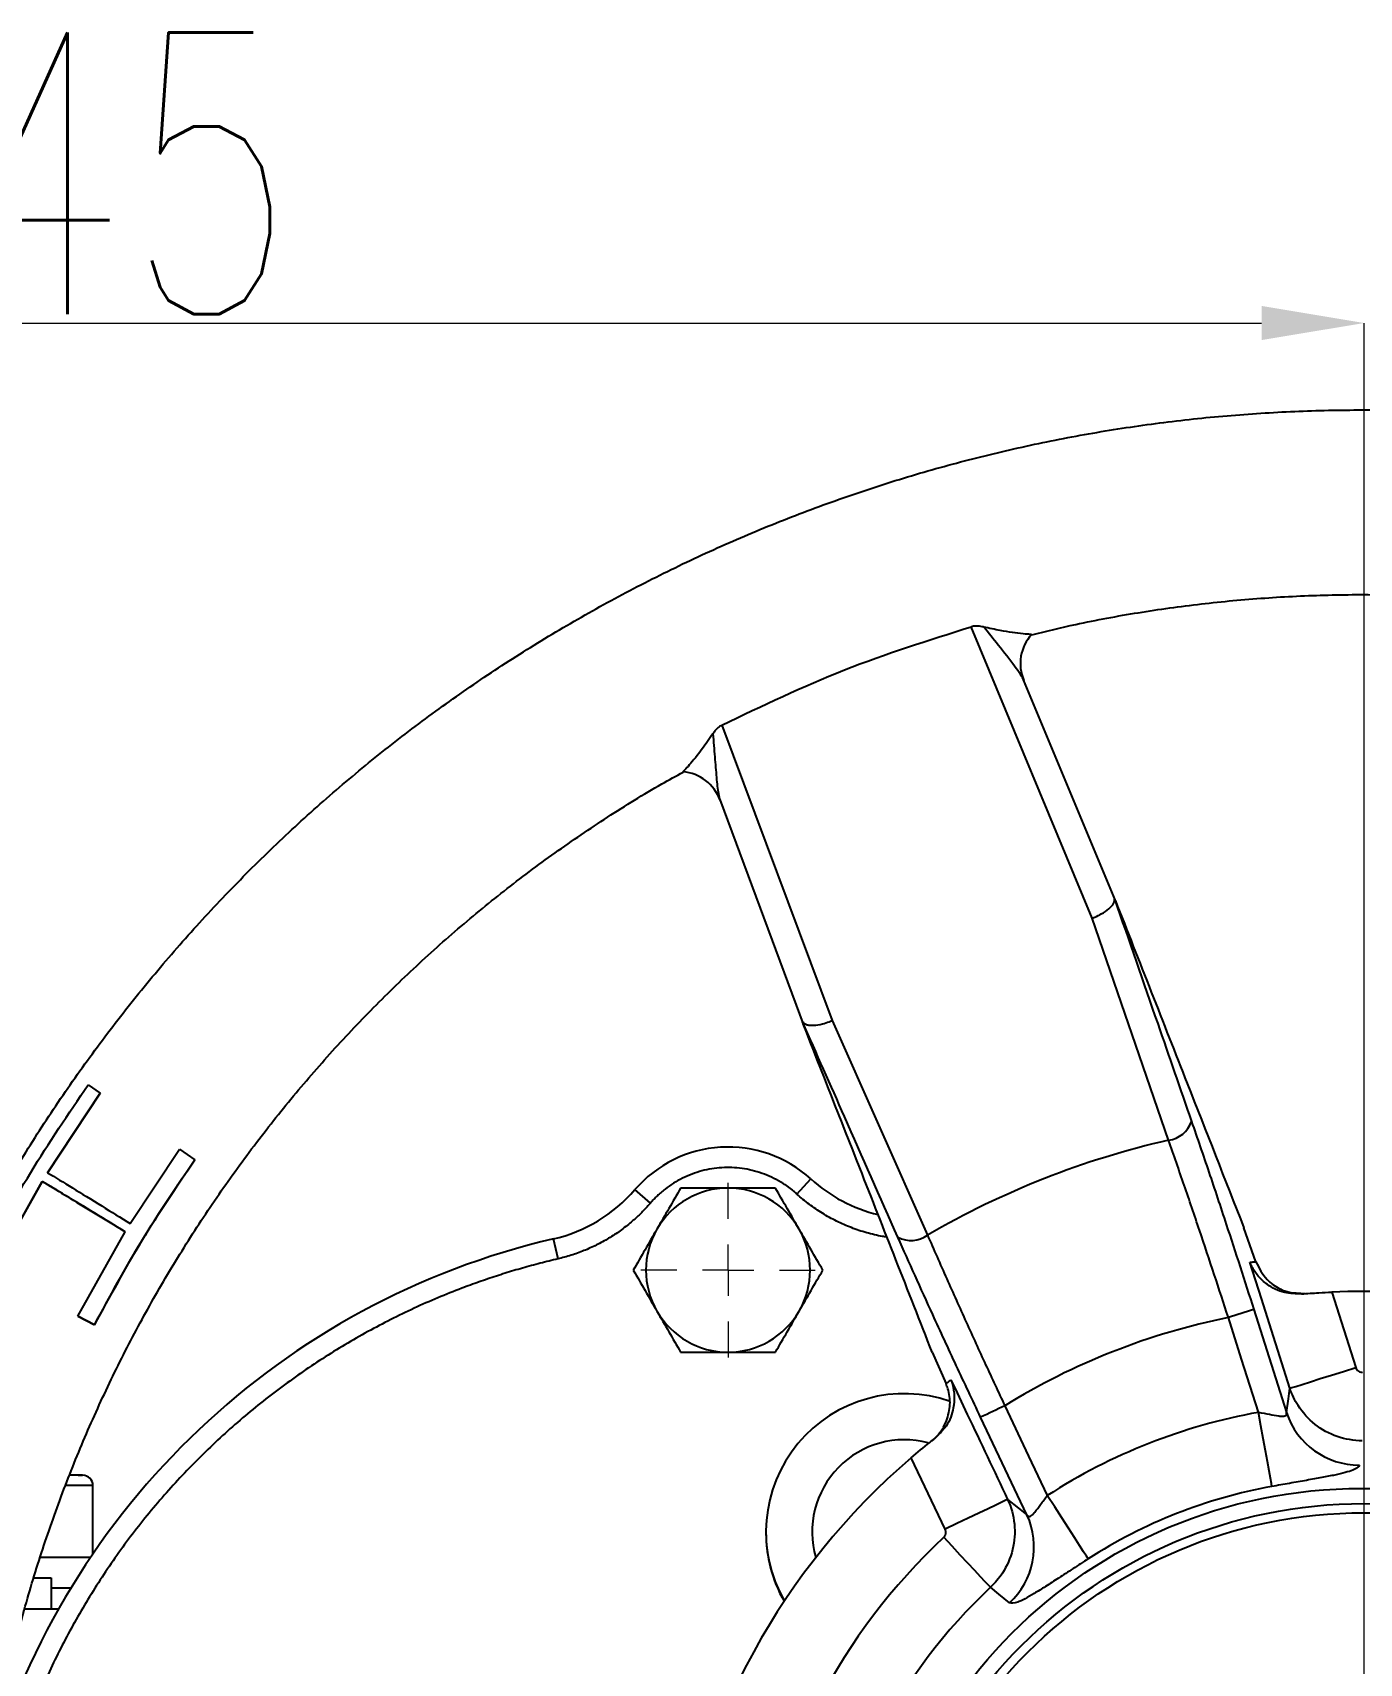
# Model space of a CAD drawing. Header units: millimetres. Extents: x 2448 to 4397, y 790 to 2168.
# Drawn here: x 3026.9 to 3156.2, y 1201.8 to 1360.7 of the extents above; entities that cross this region are included whole.
import ezdxf

# ---------------------------------------------------------------- set-up
doc = ezdxf.new("R2010")
doc.units = ezdxf.units.MM
for name, color, linetype, lineweight in [('10', 7, 'Continuous', 0), ('AM_5', 3, 'Continuous', 25), ('标注', 3, 'Continuous', 13)]:
    doc.layers.add(name, color=color, linetype=linetype, lineweight=lineweight)
doc.styles.add('SLDTEXTSTYLE1', font='txt.shx', dxfattribs={"width": 0.7, "bigfont": 'gbcbig.shx'})
doc.dimstyles.new('SLDDIMSTYLE12$0', dxfattribs={"dimtxt": 12, "dimasz": 10, "dimexe": 0, "dimexo": 0.0625, "dimgap": 0.875, "dimtad": 1, "dimdec": 1, "dimlfac": 1.8, "dimrnd": 1e-09, "dimzin": 12, "dimdsep": 46, "dimtxsty": 'SLDTEXTSTYLE1', "dimcen": 0.09, "dimdle": 8.16, "dimclrd": 3, "dimclre": 3, "dimadec": 0, "dimazin": 3, "dimtfac": 1, "dimtdec": 1, "dimtofl": 0, "dimtmove": 0, "dimatfit": 3, "dimfxl": 0, "dimfrac": 2, "dimtolj": 1, "dimlwd": 5, "dimlwe": 5, "dimarcsym": 0})
doc.dimstyles.new('SLDDIMSTYLE12$3', dxfattribs={"dimtxt": 12, "dimasz": 10, "dimexe": 0, "dimexo": 0.0625, "dimgap": 0.875, "dimtad": 1, "dimdec": 1, "dimlfac": 1.8, "dimrnd": 1e-09, "dimzin": 12, "dimdsep": 46, "dimtxsty": 'SLDTEXTSTYLE1', "dimcen": 0.09, "dimdle": 8.16, "dimclrd": 3, "dimclre": 3, "dimadec": 0, "dimazin": 3, "dimtfac": 1, "dimtdec": 1, "dimtofl": 0, "dimtmove": 0, "dimatfit": 3, "dimfxl": 0, "dimfrac": 2, "dimtolj": 1, "dimlwd": 5, "dimlwe": 5, "dimarcsym": 0})

# ---------------------------------------------------------------- blocks, each defined once
blk = doc.blocks.new('SW_CENTERMARKSYMBOL_20')
at = {"layer": '10', "color": 0}
for p, q in [((0, 1), (0, 1.7)), ((0, 0), (0, 0.5)), ((-1, 0), (-1.7, 0)), ((0, 0), (-0.5, 0)), ((0, 0), (0, -0.5)), ((0, 0), (0.5, 0)), ((1, 0), (1.7, 0)), ((0, -1), (0, -1.7))]:
    blk.add_line(p, q, dxfattribs=at)
blk = doc.blocks.new('*D57')
at = {"layer": 'Defpoints', "color": 0, "transparency": 16777216}
for p in [(3156.63, 1332.44), (3156.63, 1170.12), (2898.9, 1118.46)]:
    blk.add_point(p, dxfattribs=at)
at = {"layer": '标注', "color": 3, "lineweight": 5, "transparency": 16777216}
blk.add_line((2898.9, 1118.53), (2898.9, 1332.44), dxfattribs=at)
at = {"layer": '标注', "color": 3, "linetype": 'Continuous', "lineweight": 5, "transparency": 16777216}
for p, q in [((2908.9, 1332.44), (3146.63, 1332.44)), ((3156.63, 1170.18), (3156.63, 1332.44))]:
    blk.add_line(p, q, dxfattribs=at)
at = {"layer": '标注', "color": 3, "transparency": 16777216}
for points in [[(2908.9, 1334.11), (2908.9, 1330.78), (2898.9, 1332.44)], [(3146.63, 1334.11), (3146.63, 1330.78), (3156.63, 1332.44)]]:
    blk.add_solid(points, dxfattribs=at)
at = {"layer": '标注', "color": 0, "transparency": 16777216, "insert": (3027.77, 1347.03), "char_height": 12, "attachment_point": 5, "style": 'SLDTEXTSTYLE1'}
blk.add_mtext('\\A1;{\\H2.28571x;245}', dxfattribs=at)
blk = doc.blocks.new('*D52')
at = {"layer": 'AM_5', "color": 3, "linetype": 'Continuous', "lineweight": 5, "transparency": 16777216}
blk.add_line((3306.54, 1312.84), (3272.85, 1286.84), dxfattribs=at)
at = {"layer": 'AM_5', "color": 3, "lineweight": 5, "transparency": 16777216}
for p, q in [((3205.48, 1234.9), (3205.66, 1234.9)), ((3205.57, 1234.81), (3205.57, 1234.99))]:
    blk.add_line(p, q, dxfattribs=at)
at = {"layer": 'AM_5', "color": 3, "transparency": 16777216}
blk.add_solid([(3271.83, 1288.16), (3273.87, 1285.52), (3264.94, 1280.73)], dxfattribs=at)
at = {"layer": 'Defpoints', "color": 0, "transparency": 16777216}
for p in [(3264.94, 1280.73), (3146.2, 1189.07)]:
    blk.add_point(p, dxfattribs=at)
at = {"layer": 'AM_5', "color": 0, "transparency": 16777216, "insert": (3289.45, 1308.33), "char_height": 12, "attachment_point": 5, "rotation": 37.6642, "style": 'SLDTEXTSTYLE1'}
blk.add_mtext('\\A1;%%C345', dxfattribs=at)

msp = doc.modelspace()

# ---------------------------------------------------------------- linework, layer by layer
at = {"color": 7, "linetype": 'Continuous', "lineweight": 25}
for p, q in [((3130.112, 1274.435), (3118.342, 1302.832)), ((3132.354, 1276.217), (3123.435, 1297.668)), ((3094.036, 1293.255), (3104.78, 1264.454)), ((3093.827, 1285.998), (3102.028, 1263.942)), ((3137.571, 1252.797), (3130.112, 1274.435)), ((3104.78, 1264.454), (3114.071, 1243.538)), ((3033.433, 1257.382), (3028.315, 1249.628)), ((3028.315, 1249.626), (3033.433, 1257.38)), ((3032.273, 1258.197), (3033.433, 1257.382)), ((3033.433, 1257.382), (3033.433, 1257.38)), ((3036.373, 1244.666), (3041.169, 1251.932)), ((3041.169, 1251.932), (3042.665, 1250.876)), ((3042.665, 1250.876), (3042.665, 1250.871)), ((3027.797, 1248.781), (3022.921, 1240.122)), ((3022.921, 1240.12), (3027.797, 1248.779)), ((3027.797, 1248.781), (3027.797, 1248.779)), ((3087.066, 1246.666), (3085.553, 1247.973)), ((3101.352, 1247.536), (3102.695, 1249.018)), ((3031.265, 1235.656), (3035.887, 1243.872)), ((3078.061, 1241.223), (3077.607, 1243.17)), ((3146.09, 1240.938), (3144.916, 1244.252)), ((3148.771, 1238.147), (3149.572, 1237.902)), ((3149.572, 1237.902), (3149.577, 1237.902)), ((3150.881, 1237.82), (3149.577, 1237.902)), ((3153.479, 1237.993), (3155.813, 1230.644)), ((3032.879, 1234.79), (3031.265, 1235.656)), ((3031.265, 1235.656), (3031.265, 1235.652)), ((3031.265, 1235.652), (3032.879, 1234.785)), ((3145.878, 1236.278), (3149.066, 1226.241)), ((3032.879, 1234.79), (3032.879, 1234.785)), ((3114.531, 1232.139), (3115.878, 1229.032)), ((3123.771, 1216.274), (3119.255, 1225.788)), ((3115.643, 1224.821), (3115.646, 1224.823)), ((3115.646, 1224.823), (3115.94, 1225.443)), ((3115.799, 1214.878), (3112.493, 1221.843)), ((3032.728, 1219.129), (3030.046, 1219.129)), ((3032.728, 1212.469), (3032.728, 1219.129)), ((3098.328, 1214.625), (3098.328, 1214.58)), ((3032.497, 1212.129), (3027.579, 1212.129)), ((3026.952, 1210.129), (3028.663, 1210.129)), ((3028.663, 1210.129), (3028.663, 1207.129)), ((3030.571, 1209.129), (3028.663, 1209.129))]:
    msp.add_line(p, q, dxfattribs=at)
at = {"color": 7, "linetype": 'Continuous', "lineweight": 25, "flags": 128}
for points in [[(3149.392, 1228.618), (3146.616, 1237.359), (3145.49, 1240.907)], [(3146.333, 1226.269), (3144.692, 1231.437), (3143.403, 1235.497)], [(3149.392, 1228.618), (3149.579, 1228.675), (3149.988, 1228.802), (3150.603, 1228.995), (3151.404, 1229.247), (3152.361, 1229.55), (3153.442, 1229.892), (3154.606, 1230.261), (3155.813, 1230.644)], [(3149.066, 1226.241), (3149.248, 1227.572), (3149.392, 1228.618)], [(3121.601, 1226.907), (3123.927, 1222.009), (3125.753, 1218.16)], [(3147.641, 1219.038), (3147.587, 1219.332), (3147.494, 1219.848), (3147.363, 1220.57), (3147.199, 1221.473), (3147.008, 1222.531), (3146.796, 1223.708), (3146.568, 1224.968), (3146.333, 1226.269)], [(3121.886, 1217.78), (3121.709, 1217.693), (3121.321, 1217.507), (3120.738, 1217.228), (3119.978, 1216.865), (3119.071, 1216.433), (3118.047, 1215.946), (3116.943, 1215.421), (3115.799, 1214.878)], [(3121.886, 1217.78), (3122.941, 1216.937), (3123.771, 1216.274)], [(3129.739, 1211.985), (3129.576, 1212.235), (3129.291, 1212.676), (3128.892, 1213.292), (3128.394, 1214.064), (3127.811, 1214.967), (3127.163, 1215.972), (3126.469, 1217.048), (3125.753, 1218.16)], [(3120.217, 1209.217), (3120.03, 1209.414), (3119.703, 1209.761), (3119.247, 1210.247), (3118.676, 1210.855), (3118.009, 1211.567), (3117.266, 1212.36), (3116.471, 1213.209), (3115.651, 1214.086)], [(3122.067, 1207.688), (3121.031, 1208.545), (3120.217, 1209.217)]]:
    msp.add_lwpolyline(points, dxfattribs=at)
at = {"color": 7, "linetype": 'Continuous', "lineweight": 25}
for centre, radius in [((3156.377, 1170.637), 48.216), ((3156.634, 1170.127), 47.25), ((3156.634, 1170.129), 46.35)]:
    msp.add_circle(centre, radius, dxfattribs=at)
for centre, radius, start, end in [((3127.323, 1299.255), 4.201, 137.52481, 203.27152), ((3089.9, 1284.51), 4.201, 19.7383, 85.47923), ((3137.216, 1255.526), 2.752, 277.39752, 340.49784), ((3156.377, 1170.617), 84.305, 102.88972, 120.12054), ((3094.634, 1240.129), 12, 47.79455, 139.17857), ((3074.202, 1257.779), 15, 283.12199, 319.17857), ((3094.634, 1240.129), 8, 90, 150), ((3094.634, 1240.129), 8, 30, 90), ((3112.772, 1260.129), 15, 227.79455, 256.4701), ((3094.634, 1170.129), 75, 103.12199, 163.78101), ((3094.634, 1240.129), 8, 150, 210), ((3094.634, 1240.129), 8, 330, 30), ((3112.465, 1245.784), 2.761, 242.60529, 305.56074), ((3156.377, 1170.555), 67.5, 10.54851, 92.46086), ((3094.634, 1240.129), 8, 210, 270), ((3094.634, 1240.129), 8, 270, 330), ((3156.377, 1170.608), 66.173, 101.30684, 121.70354), ((3254.349, 887.92), 364.855, 107.29542, 107.70302), ((3111.828, 1214.59), 13.5, 70.68708, 209.89046), ((3287.134, 876.914), 387.165, 115.31225, 115.69693), ((3156.377, 1170.608), 56.559, 100.22856, 122.78193), ((3156.14, 1228.574), 7.449, 198.25, 270.21482), ((3111.828, 1214.6), 9, 75.14208, 196.09116), ((3156.377, 1170.555), 67.5, 130.5515, 212.46111), ((3031.728, 1219.129), 1, 0, 90), ((3156.377, 1170.622), 49.198, 100.22856, 122.78193), ((3117.004, 1213.155), 7.451, 312.79782, 24.74766), ((3111.828, 1214.546), 13.5, 179.85416, 209.77493), ((3156.377, 1170.553), 59.613, 133.09211, 209.9183), ((3156.377, 1170.566), 52.928, 133.09211, 209.9183)]:
    msp.add_arc(centre, radius, start, end, dxfattribs=at)
for points, knots in [([(3004.749, 1193.304), (3004.581, 1192.123), (3004.103, 1188.762), (3003.535, 1183.195), (3003.134, 1176.603), (3003.021, 1170), (3003.191, 1163.399), (3003.646, 1156.81), (3004.383, 1150.248), (3005.403, 1143.723), (3006.702, 1137.248), (3008.28, 1130.836), (3010.131, 1124.497), (3012.254, 1118.243), (3014.644, 1112.087), (3017.297, 1106.04), (3020.208, 1100.112), (3023.371, 1094.315), (3026.781, 1088.66), (3030.432, 1083.156), (3034.316, 1077.815), (3038.426, 1072.646), (3042.755, 1067.659), (3047.294, 1062.863), (3052.036, 1058.267), (3056.972, 1053.879), (3062.091, 1049.708), (3067.386, 1045.761), (3072.845, 1042.045), (3078.46, 1038.568), (3084.219, 1035.336), (3090.112, 1032.355), (3096.127, 1029.63), (3102.254, 1027.167), (3108.482, 1024.97), (3114.799, 1023.043), (3121.192, 1021.39), (3127.651, 1020.014), (3134.163, 1018.917), (3140.717, 1018.101), (3147.299, 1017.568), (3153.898, 1017.319), (3160.502, 1017.355), (3167.098, 1017.674), (3173.674, 1018.278), (3180.219, 1019.164), (3186.719, 1020.331), (3193.162, 1021.776), (3199.538, 1023.498), (3205.833, 1025.492), (3212.037, 1027.756), (3218.138, 1030.285), (3224.124, 1033.074), (3229.984, 1036.118), (3235.708, 1039.412), (3241.285, 1042.949), (3246.704, 1046.723), (3251.956, 1050.726), (3257.031, 1054.952), (3261.919, 1059.393), (3266.611, 1064.04), (3271.099, 1068.884), (3275.374, 1073.918), (3279.428, 1079.13), (3283.255, 1084.513), (3286.846, 1090.055), (3290.195, 1095.747), (3293.296, 1101.577), (3296.143, 1107.536), (3298.731, 1113.611), (3301.055, 1119.793), (3303.111, 1126.069), (3304.894, 1132.427), (3306.402, 1138.856), (3307.632, 1145.345), (3308.582, 1151.88), (3309.249, 1158.45), (3309.633, 1165.043), (3309.733, 1171.646), (3309.548, 1178.247), (3309.079, 1184.834), (3308.327, 1191.395), (3307.293, 1197.918), (3305.98, 1204.39), (3304.389, 1210.799), (3302.523, 1217.134), (3300.387, 1223.383), (3297.984, 1229.534), (3295.318, 1235.576), (3292.394, 1241.497), (3289.218, 1247.287), (3285.796, 1252.935), (3282.133, 1258.43), (3278.238, 1263.763), (3274.117, 1268.923), (3269.777, 1273.901), (3265.227, 1278.687), (3260.475, 1283.273), (3255.53, 1287.65), (3250.402, 1291.811), (3245.099, 1295.746), (3239.631, 1299.45), (3234.009, 1302.915), (3228.243, 1306.134), (3222.344, 1309.102), (3216.322, 1311.814), (3210.19, 1314.264), (3203.957, 1316.447), (3197.637, 1318.361), (3191.24, 1320), (3184.778, 1321.362), (3178.263, 1322.445), (3171.708, 1323.247), (3165.125, 1323.765), (3158.525, 1324), (3151.921, 1323.95), (3145.326, 1323.616), (3138.751, 1322.999), (3132.209, 1322.099), (3125.711, 1320.918), (3119.271, 1319.458), (3112.899, 1317.723), (3106.608, 1315.715), (3100.409, 1313.437), (3094.314, 1310.895), (3088.334, 1308.093), (3082.48, 1305.037), (3076.763, 1301.731), (3071.194, 1298.182), (3065.783, 1294.396), (3060.54, 1290.381), (3055.474, 1286.144), (3050.596, 1281.693), (3045.914, 1277.036), (3041.436, 1272.182), (3037.172, 1267.139), (3033.129, 1261.918), (3029.314, 1256.527), (3025.735, 1250.977), (3022.398, 1245.278), (3019.31, 1239.441), (3016.476, 1233.476), (3013.901, 1227.395), (3011.59, 1221.208), (3009.548, 1214.928), (3007.778, 1208.566), (3006.286, 1202.133), (3005.324, 1197.034), (3004.868, 1194.081), (3004.749, 1193.304)], [0, 0, 0, 0, 0.00371707, 0.01057073, 0.01742476, 0.02427878, 0.03113281, 0.03798684, 0.04484087, 0.0516949, 0.05854893, 0.06540296, 0.07225699, 0.07911102, 0.08596505, 0.09281907, 0.0996731, 0.10652713, 0.11338116, 0.12023519, 0.12708922, 0.13394325, 0.14079728, 0.14765131, 0.15450534, 0.16135937, 0.1682134, 0.17506743, 0.18192146, 0.18877549, 0.19562952, 0.20248355, 0.20933758, 0.21619161, 0.22304564, 0.22989967, 0.2367537, 0.24360773, 0.25046176, 0.25731579, 0.26416982, 0.27102385, 0.27787788, 0.28473191, 0.29158594, 0.29843997, 0.305294, 0.31214803, 0.31900206, 0.32585609, 0.33271012, 0.33956415, 0.34641818, 0.35327221, 0.36012624, 0.36698027, 0.3738343, 0.38068833, 0.38754236, 0.39439639, 0.40125042, 0.40810445, 0.41495848, 0.42181251, 0.42866653, 0.43552056, 0.44237459, 0.44922862, 0.45608265, 0.46293668, 0.46979071, 0.47664474, 0.48349877, 0.4903528, 0.49720683, 0.50406086, 0.51091488, 0.51776891, 0.52462294, 0.53147697, 0.538331, 0.54518503, 0.55203906, 0.55889309, 0.56574712, 0.57260114, 0.57945517, 0.5863092, 0.59316323, 0.60001726, 0.60687129, 0.61372532, 0.62057935, 0.62743338, 0.63428741, 0.64114144, 0.64799547, 0.6548495, 0.66170352, 0.66855755, 0.67541158, 0.68226561, 0.68911964, 0.69597367, 0.7028277, 0.70968173, 0.71653576, 0.72338979, 0.73024382, 0.73709785, 0.74395188, 0.75080591, 0.75765994, 0.76451397, 0.771368, 0.77822203, 0.78507606, 0.79193009, 0.79878412, 0.80563816, 0.81249219, 0.81934622, 0.82620025, 0.83305428, 0.83990831, 0.84676234, 0.85361637, 0.8604704, 0.86732443, 0.87417846, 0.88103249, 0.88788652, 0.89474054, 0.90159457, 0.9084486, 0.91530263, 0.92215666, 0.92901069, 0.93586472, 0.94271875, 0.94957278, 0.95642681, 0.96328084, 0.97013487, 0.9769889, 0.98384293, 0.99069696, 0.99755098, 1, 1, 1, 1]), ([(3124.233, 1302.064), (3125.661, 1302.411), (3129.098, 1303.246), (3134.615, 1304.248), (3140.758, 1305.113), (3146.937, 1305.685), (3153.134, 1305.976), (3159.338, 1305.983), (3165.537, 1305.705), (3171.716, 1305.143), (3177.862, 1304.299), (3183.964, 1303.174), (3190.007, 1301.771), (3195.98, 1300.092), (3201.87, 1298.141), (3207.664, 1295.923), (3213.35, 1293.441), (3218.917, 1290.701), (3224.352, 1287.709), (3229.645, 1284.471), (3234.783, 1280.994), (3239.757, 1277.286), (3244.556, 1273.353), (3249.169, 1269.204), (3253.588, 1264.848), (3257.802, 1260.295), (3261.803, 1255.553), (3265.582, 1250.633), (3269.133, 1245.545), (3272.446, 1240.299), (3275.515, 1234.907), (3278.334, 1229.38), (3280.897, 1223.73), (3283.198, 1217.968), (3285.233, 1212.107), (3286.997, 1206.159), (3288.487, 1200.136), (3289.699, 1194.051), (3290.629, 1187.917), (3291.286, 1181.747), (3291.628, 1175.554), (3291.748, 1171.271), (3291.673, 1169.059), (3291.668, 1168.913)], [0, 0, 0, 0, 0.0178666, 0.0430042, 0.0681417, 0.0932792, 0.1184167, 0.1435543, 0.1686918, 0.1938293, 0.2189668, 0.2441044, 0.2692419, 0.2943794, 0.319517, 0.3446545, 0.369792, 0.3949295, 0.4200671, 0.4452046, 0.4703421, 0.4954797, 0.5206172, 0.5457547, 0.5708923, 0.5960298, 0.6211673, 0.6463048, 0.6714424, 0.6965799, 0.7217174, 0.746855, 0.7719925, 0.79713, 0.8222676, 0.8474051, 0.8725426, 0.8976802, 0.9228177, 0.9479552, 0.9730928, 0.9982303, 1, 1, 1, 1]), ([(3094.036, 1293.255), (3097.976, 1295.142), (3105.85, 1298.913), (3114.18, 1301.527), (3118.342, 1302.832)], [0, 0, 0, 0, 0.500416, 1, 1, 1, 1]), ([(3119.534, 1302.817), (3119.362, 1302.851), (3119.057, 1302.91), (3118.635, 1302.904), (3118.414, 1302.85), (3118.342, 1302.832)], [0, 0, 0, 0, 0.4688335, 0.8281347, 1, 1, 1, 1]), ([(3123.464, 1297.595), (3123.369, 1297.78), (3123.164, 1298.184), (3122.317, 1299.33), (3121.102, 1300.88), (3120.028, 1302.221), (3119.549, 1302.819)], [0, 0, 0, 0, 0.1438295, 0.3132093, 0.6935976, 1, 1, 1, 1]), ([(3124.224, 1302.092), (3124.192, 1302.093), (3124.105, 1302.094), (3123.39, 1302.135), (3122.375, 1302.26), (3121.081, 1302.475), (3120.098, 1302.692), (3119.554, 1302.813)], [0, 0, 0, 0, 0.1171369, 0.309695, 0.5191834, 0.7334191, 1, 1, 1, 1]), ([(3093.163, 1292.414), (3092.811, 1291.904), (3092.012, 1290.748), (3091.038, 1289.551), (3090.435, 1288.897), (3090.238, 1288.707), (3090.233, 1288.7), (3090.231, 1288.698)], [0, 0, 0, 0, 0.2971261, 0.6737314, 0.837998, 0.9575865, 1, 1, 1, 1]), ([(3094.036, 1293.255), (3093.908, 1293.175), (3093.597, 1292.982), (3093.329, 1292.656), (3093.185, 1292.446), (3093.144, 1292.386)], [0, 0, 0, 0, 0.3344158, 0.8100308, 1, 1, 1, 1]), ([(3093.164, 1292.399), (3093.22, 1291.642), (3093.33, 1290.16), (3093.497, 1288.196), (3093.64, 1286.696), (3093.798, 1286.13), (3093.855, 1285.929)], [0, 0, 0, 0, 0.3042799, 0.5948496, 0.85573, 1, 1, 1, 1]), ([(3022.551, 1190.645), (3022.714, 1191.686), (3023.197, 1194.769), (3024.209, 1199.86), (3025.683, 1205.886), (3027.436, 1211.838), (3029.458, 1217.703), (3031.747, 1223.47), (3034.298, 1229.126), (3037.106, 1234.658), (3040.164, 1240.057), (3043.466, 1245.309), (3047.006, 1250.405), (3050.775, 1255.333), (3054.766, 1260.083), (3058.971, 1264.646), (3063.38, 1269.01), (3067.985, 1273.169), (3072.776, 1277.111), (3077.74, 1280.833), (3082.878, 1284.308), (3087.052, 1286.924), (3089.558, 1288.292), (3090.248, 1288.669)], [0, 0, 0, 0, 0.0256152, 0.0758882, 0.1261644, 0.1764406, 0.2267168, 0.2769931, 0.3272693, 0.3775455, 0.4278218, 0.478098, 0.5283742, 0.5786505, 0.6289267, 0.6792029, 0.7294791, 0.7797554, 0.8300316, 0.8803078, 0.930584, 0.9808603, 1, 1, 1, 1]), ([(3130.112, 1274.435), (3130.144, 1274.447), (3130.238, 1274.481), (3130.549, 1274.604), (3131.115, 1274.875), (3131.674, 1275.254), (3132.032, 1275.606), (3132.284, 1275.948), (3132.298, 1276.163), (3132.307, 1276.302)], [0, 0, 0, 0, 0.0260682, 0.0753318, 0.2510276, 0.500322, 0.6321635, 0.7609991, 1, 1, 1, 1]), ([(3132.386, 1276.137), (3132.362, 1276.197), (3132.33, 1276.277), (3132.308, 1276.317), (3132.305, 1276.316), (3132.306, 1276.307), (3132.307, 1276.302)], [0, 0, 0, 0, 0.6196275, 0.8294119, 0.9175065, 1, 1, 1, 1]), ([(3132.307, 1276.302), (3133.707, 1272.253), (3136.207, 1265.022), (3138.709, 1257.79), (3139.811, 1254.608)], [0, 0, 0, 0, 0.56000001, 1, 1, 1, 1]), ([(3132.386, 1276.137), (3134.718, 1270.202), (3138.882, 1259.605), (3143.072, 1248.943), (3144.916, 1244.252)], [0, 0, 0, 0, 0.5600004, 1, 1, 1, 1]), ([(3101.898, 1264.321), (3101.896, 1264.324), (3101.891, 1264.332), (3101.887, 1264.331), (3101.898, 1264.287), (3101.93, 1264.206), (3101.953, 1264.146)], [0, 0, 0, 0, 0.0824935, 0.1705882, 0.3803725, 1, 1, 1, 1]), ([(3101.898, 1264.321), (3102.001, 1264.225), (3102.158, 1264.078), (3102.576, 1264), (3103.079, 1263.987), (3103.746, 1264.091), (3104.345, 1264.279), (3104.656, 1264.401), (3104.748, 1264.441), (3104.78, 1264.454)], [0, 0, 0, 0, 0.2389974, 0.3678339, 0.4996781, 0.7489725, 0.9246802, 0.9739406, 1, 1, 1, 1]), ([(3111.195, 1243.333), (3109.46, 1247.251), (3106.361, 1254.249), (3103.262, 1261.243), (3101.898, 1264.321)], [0, 0, 0, 0, 0.56, 1, 1, 1, 1]), ([(3114.531, 1232.139), (3112.177, 1238.13), (3107.972, 1248.829), (3103.792, 1259.465), (3101.953, 1264.146)], [0, 0, 0, 0, 0.5600001, 1, 1, 1, 1]), ([(3021.67, 1240.789), (3023.287, 1243.773), (3026.529, 1249.753), (3030.356, 1255.378), (3032.273, 1258.197)], [0, 0, 0, 0, 0.49887156, 1, 1, 1, 1]), ([(3139.811, 1254.608), (3140.37, 1252.978), (3141.487, 1249.729), (3143.076, 1244.953), (3144.543, 1240.461), (3145.432, 1237.675), (3145.878, 1236.278)], [0, 0, 0, 0, 0.28003181, 0.55840589, 0.77860385, 1, 1, 1, 1]), ([(3143.403, 1235.497), (3142.946, 1236.899), (3142.013, 1239.761), (3140.57, 1244.085), (3139.073, 1248.495), (3138.078, 1251.345), (3137.571, 1252.797)], [0, 0, 0, 0, 0.2354218, 0.4805713, 0.7354356, 1, 1, 1, 1]), ([(3028.315, 1249.628), (3029.086, 1249.155), (3030.627, 1248.208), (3033.526, 1246.423), (3035.443, 1245.24), (3036.373, 1244.666)], [0, 0, 0, 0, 0.3398767, 0.6797801, 1, 1, 1, 1]), ([(3042.665, 1250.876), (3040.902, 1248.284), (3037.367, 1243.088), (3034.377, 1237.56), (3032.879, 1234.79)], [0, 0, 0, 0, 0.498853, 1, 1, 1, 1]), ([(3032.879, 1234.785), (3034.37, 1237.542), (3037.359, 1243.07), (3040.894, 1248.267), (3042.665, 1250.871)], [0, 0, 0, 0, 0.498853, 1, 1, 1, 1]), ([(3101.352, 1247.536), (3101.27, 1247.609), (3101.106, 1247.755), (3100.851, 1247.963), (3100.59, 1248.163), (3100.323, 1248.355), (3100.05, 1248.537), (3099.578, 1248.83), (3098.888, 1249.198), (3097.954, 1249.579), (3096.988, 1249.865), (3095.681, 1250.112), (3094.022, 1250.175), (3092.382, 1249.911), (3091.115, 1249.508), (3090.191, 1249.106), (3089.311, 1248.614), (3088.625, 1248.134), (3088.11, 1247.714), (3087.745, 1247.382), (3087.394, 1247.035), (3087.176, 1246.789), (3087.066, 1246.666)], [0, 0, 0, 0, 0.0206691, 0.0412953, 0.0619009, 0.0825084, 0.1031401, 0.1238183, 0.1869425, 0.2500997, 0.3132238, 0.3763811, 0.5000034, 0.6236257, 0.6867499, 0.7499071, 0.8130312, 0.8761885, 0.907173, 0.938086, 0.9690031, 1, 1, 1, 1]), ([(3035.887, 1243.872), (3034.894, 1244.476), (3032.908, 1245.682), (3030.015, 1247.438), (3028.521, 1248.342), (3027.797, 1248.781)], [0, 0, 0, 0, 0.3398649, 0.6797489, 1, 1, 1, 1]), ([(3027.797, 1248.779), (3028.488, 1248.36), (3029.87, 1247.523), (3032.454, 1245.955), (3034.51, 1244.706), (3035.604, 1244.04), (3035.887, 1243.868)], [0, 0, 0, 0, 0.2986181, 0.5972622, 0.8959063, 1, 1, 1, 1]), ([(3090.015, 1248.129), (3089.633, 1247.467), (3089.25, 1246.804), (3088.481, 1245.471), (3088.094, 1244.802), (3087.706, 1244.129)], [0, 0, 0, 0, 0.5, 0.5, 1, 1, 1, 1]), ([(3094.634, 1248.129), (3093.857, 1248.129), (3093.084, 1248.129), (3091.545, 1248.129), (3090.779, 1248.129), (3090.015, 1248.129)], [0, 0, 0, 0, 0.5, 0.5, 1, 1, 1, 1]), ([(3099.253, 1248.129), (3098.489, 1248.129), (3097.723, 1248.129), (3096.184, 1248.129), (3095.411, 1248.129), (3094.634, 1248.129)], [0, 0, 0, 0, 0.5, 0.5, 1, 1, 1, 1]), ([(3101.562, 1244.129), (3101.173, 1244.802), (3100.787, 1245.471), (3100.017, 1246.804), (3099.634, 1247.467), (3099.253, 1248.129)], [0, 0, 0, 0, 0.5, 0.5, 1, 1, 1, 1]), ([(3087.066, 1246.666), (3086.983, 1246.57), (3086.816, 1246.38), (3086.558, 1246.101), (3086.294, 1245.828), (3086.025, 1245.561), (3085.749, 1245.301), (3085.467, 1245.046), (3084.937, 1244.587), (3084.129, 1243.956), (3083.005, 1243.215), (3081.826, 1242.564), (3080.805, 1242.103), (3079.973, 1241.784), (3079.343, 1241.571), (3078.707, 1241.381), (3078.276, 1241.275), (3078.061, 1241.223)], [0, 0, 0, 0, 0.0355348, 0.0710273, 0.1064952, 0.1419563, 0.1774283, 0.212929, 0.248476, 0.3742156, 0.5000052, 0.6257448, 0.7515345, 0.8136891, 0.8757548, 0.9378267, 1, 1, 1, 1]), ([(3110.131, 1243.335), (3110.11, 1243.338), (3109.961, 1243.362), (3109.295, 1243.477), (3108.142, 1243.746), (3106.643, 1244.246), (3105.196, 1244.882), (3104.049, 1245.521), (3103.174, 1246.09), (3102.544, 1246.543), (3101.934, 1247.022), (3101.546, 1247.365), (3101.352, 1247.536)], [0.21178013, 0.21178013, 0.21178013, 0.21178013, 0.21685866, 0.24790842, 0.37393701, 0.50000796, 0.62603655, 0.7521075, 0.8141375, 0.87604322, 0.93795421, 1, 1, 1, 1]), ([(3087.706, 1244.129), (3087.317, 1243.456), (3086.93, 1242.786), (3086.161, 1241.453), (3085.778, 1240.79), (3085.396, 1240.129)], [0, 0, 0, 0, 0.5, 0.5, 1, 1, 1, 1]), ([(3103.871, 1240.129), (3103.49, 1240.79), (3103.107, 1241.453), (3102.337, 1242.786), (3101.951, 1243.456), (3101.562, 1244.129)], [0, 0, 0, 0, 0.5, 0.5, 1, 1, 1, 1]), ([(3119.255, 1225.788), (3118.459, 1227.474), (3116.871, 1230.834), (3114.738, 1235.459), (3112.839, 1239.638), (3111.744, 1242.098), (3111.195, 1243.333)], [0, 0, 0, 0, 0.2815396, 0.5608619, 0.7796518, 1, 1, 1, 1]), ([(3114.071, 1243.538), (3114.69, 1242.13), (3115.904, 1239.366), (3117.816, 1235.12), (3119.71, 1230.973), (3120.979, 1228.244), (3121.601, 1226.907)], [0, 0, 0, 0, 0.2645653, 0.51943, 0.7645791, 1, 1, 1, 1]), ([(3078.061, 1241.223), (3077.771, 1241.154), (3077.193, 1241.017), (3076.328, 1240.798), (3075.466, 1240.569), (3074.607, 1240.33), (3073.752, 1240.08), (3072.9, 1239.82), (3072.05, 1239.55), (3071.205, 1239.269), (3070.362, 1238.977), (3069.522, 1238.676), (3067.388, 1237.879), (3064.008, 1236.459), (3059.467, 1234.168), (3055.067, 1231.549), (3050.822, 1228.596), (3046.781, 1225.34), (3042.972, 1221.791), (3039.423, 1217.981), (3036.167, 1213.941), (3033.214, 1209.695), (3030.595, 1205.295), (3028.933, 1202.001), (3028.117, 1200.206), (3027.999, 1199.943)], [0, 0, 0, 0, 0.01099053, 0.02197379, 0.03295142, 0.04392506, 0.05489634, 0.06586691, 0.0768384, 0.08781247, 0.09879074, 0.10977487, 0.12076647, 0.18292088, 0.24508187, 0.3084864, 0.37189735, 0.435946, 0.50000088, 0.56404953, 0.62810441, 0.69150893, 0.75491988, 0.81707429, 0.82771713, 0.82771713, 0.82771713, 0.82771713]), ([(3085.396, 1240.129), (3085.778, 1239.467), (3086.161, 1238.804), (3086.93, 1237.471), (3087.317, 1236.802), (3087.706, 1236.129)], [0, 0, 0, 0, 0.5, 0.5, 1, 1, 1, 1]), ([(3101.562, 1236.129), (3101.951, 1236.802), (3102.337, 1237.471), (3103.107, 1238.804), (3103.49, 1239.467), (3103.871, 1240.129)], [0, 0, 0, 0, 0.5, 0.5, 1, 1, 1, 1]), ([(3145.49, 1240.907), (3145.621, 1240.914), (3145.821, 1240.925), (3146.022, 1240.935), (3146.09, 1240.938)], [0, 0, 0, 0, 0.6571352, 1, 1, 1, 1]), ([(3150.53, 1237.803), (3149.969, 1237.817), (3148.668, 1237.848), (3147.278, 1238.598), (3146.27, 1239.527), (3145.764, 1240.287), (3145.547, 1240.763), (3145.491, 1240.904), (3145.49, 1240.907)], [0, 0, 0, 0, 0.221952, 0.5150623, 0.7160064, 0.9171408, 0.9981789, 1, 1, 1, 1]), ([(3146.09, 1240.938), (3146.395, 1240.328), (3146.922, 1239.275), (3148.055, 1238.459), (3148.657, 1238.196), (3148.771, 1238.147)], [0, 0, 0, 0, 0.5280154, 0.9113192, 1, 1, 1, 1]), ([(3150.53, 1237.803), (3151.085, 1237.848), (3152.037, 1237.924), (3153.055, 1237.973), (3153.479, 1237.993)], [0, 0, 0, 0, 0.58280435, 1, 1, 1, 1]), ([(3087.706, 1236.129), (3088.094, 1235.456), (3088.481, 1234.786), (3089.25, 1233.453), (3089.633, 1232.79), (3090.015, 1232.129)], [0, 0, 0, 0, 0.5, 0.5, 1, 1, 1, 1]), ([(3099.253, 1232.129), (3099.634, 1232.79), (3100.017, 1233.453), (3100.787, 1234.786), (3101.173, 1235.456), (3101.562, 1236.129)], [0, 0, 0, 0, 0.5, 0.5, 1, 1, 1, 1]), ([(3090.015, 1232.129), (3090.779, 1232.129), (3091.545, 1232.129), (3093.084, 1232.129), (3093.857, 1232.129), (3094.634, 1232.129)], [0, 0, 0, 0, 0.5, 0.5, 1, 1, 1, 1]), ([(3094.634, 1232.129), (3095.411, 1232.129), (3096.184, 1232.129), (3097.723, 1232.129), (3098.489, 1232.129), (3099.253, 1232.129)], [0, 0, 0, 0, 0.5, 0.5, 1, 1, 1, 1]), ([(3155.813, 1230.644), (3155.844, 1230.572), (3155.905, 1230.429), (3156.08, 1230.27), (3156.274, 1230.18), (3156.406, 1230.17), (3156.462, 1230.166)], [0, 0, 0, 0, 0.26954737, 0.53917298, 0.80687358, 1, 1, 1, 1]), ([(3116.357, 1229.427), (3116.358, 1229.424), (3116.413, 1229.283), (3116.577, 1228.787), (3116.725, 1227.885), (3116.62, 1226.518), (3116.112, 1225.021), (3115.181, 1224.109), (3114.78, 1223.716)], [0, 0, 0, 0, 0.0018212, 0.0828025, 0.2839484, 0.4849039, 0.7780347, 1, 1, 1, 1]), ([(3115.878, 1229.032), (3115.934, 1229.078), (3116.093, 1229.211), (3116.253, 1229.342), (3116.357, 1229.427)], [0, 0, 0, 0, 0.3481033, 1, 1, 1, 1]), ([(3115.94, 1225.443), (3116.085, 1225.974), (3116.374, 1227.033), (3116.184, 1228.253), (3115.939, 1228.877), (3115.878, 1229.032)], [0, 0, 0, 0, 0.4303315, 0.858978, 1, 1, 1, 1]), ([(3116.357, 1229.427), (3116.889, 1228.307), (3118.733, 1224.425), (3120.575, 1220.542), (3121.886, 1217.78)], [0, 0, 0, 0, 0.2886544, 1, 1, 1, 1]), ([(3156.452, 1223.494), (3156.452, 1223.494), (3155.628, 1223.504), (3153.967, 1223.778), (3151.763, 1224.991), (3150.21, 1226.702), (3149.585, 1228.024), (3149.392, 1228.618), (3149.392, 1228.618)], [0, 0, 0, 0, 0.000006, 0.2659715, 0.53158, 0.7971842, 0.9999942, 1, 1, 1, 1]), ([(3146.333, 1226.269), (3146.694, 1226.206), (3147.406, 1226.083), (3148.192, 1225.922), (3148.672, 1225.882), (3148.93, 1225.916), (3149.077, 1226.031), (3149.069, 1226.169), (3149.066, 1226.241)], [0, 0, 0, 0, 0.2616178, 0.5161546, 0.6376198, 0.7555299, 0.8740541, 1, 1, 1, 1]), ([(3115.643, 1224.821), (3115.485, 1224.57), (3115.171, 1224.069), (3114.726, 1223.68), (3114.504, 1223.486)], [0, 0, 0, 0, 0.5006713, 1, 1, 1, 1]), ([(3112.493, 1221.843), (3113.102, 1222.354), (3113.884, 1223.011), (3114.618, 1223.588), (3114.78, 1223.716)], [0, 0, 0, 0, 0.7784196, 1, 1, 1, 1]), ([(3156.168, 1221.124), (3156.131, 1221.042), (3156.056, 1220.879), (3155.57, 1220.637), (3154.834, 1220.399), (3153.812, 1220.159), (3152.543, 1219.91), (3151.038, 1219.642), (3149.385, 1219.35), (3148.217, 1219.141), (3147.641, 1219.038)], [0, 0, 0, 0, 0.1262166, 0.2512856, 0.3774413, 0.5006267, 0.6257798, 0.7501083, 0.8765444, 1, 1, 1, 1]), ([(3031.284, 1220.129), (3031.408, 1220.129), (3031.661, 1220.129), (3031.766, 1220.129), (3031.645, 1220.129), (3031.301, 1220.129), (3030.768, 1220.129), (3030.467, 1220.129)], [0, 0, 0, 0, 0.1833329, 0.3755496, 0.5677663, 0.7559886, 1, 1, 1, 1]), ([(3121.886, 1217.78), (3121.886, 1217.78), (3122.235, 1217.03), (3122.683, 1215.393), (3122.5, 1212.861), (3121.586, 1210.736), (3120.652, 1209.632), (3120.217, 1209.217), (3120.217, 1209.217)], [0, 0, 0, 0, 0.0000058, 0.2685474, 0.5380534, 0.806325, 0.999994, 1, 1, 1, 1]), ([(3123.771, 1216.274), (3123.817, 1216.22), (3123.907, 1216.114), (3124.093, 1216.129), (3124.305, 1216.28), (3124.63, 1216.637), (3125.095, 1217.291), (3125.532, 1217.868), (3125.753, 1218.16)], [0, 0, 0, 0, 0.1251651, 0.2440023, 0.362149, 0.4834229, 0.7377951, 1, 1, 1, 1]), ([(3115.651, 1214.086), (3115.689, 1214.126), (3115.779, 1214.224), (3115.859, 1214.422), (3115.878, 1214.658), (3115.825, 1214.805), (3115.799, 1214.878)], [0, 0, 0, 0, 0.1931194, 0.4608223, 0.7304503, 1, 1, 1, 1]), ([(3129.739, 1211.985), (3129.247, 1211.667), (3128.25, 1211.023), (3126.841, 1210.108), (3125.555, 1209.276), (3124.454, 1208.591), (3123.546, 1208.073), (3122.582, 1207.609), (3122.273, 1207.656), (3122.067, 1207.688)], [0, 0, 0, 0, 0.1235248, 0.2501508, 0.3747836, 0.5002123, 0.623528, 0.7497126, 1, 1, 1, 1])]:
    msp.add_open_spline(points, degree=3, knots=knots, dxfattribs=at)
msp.add_open_spline([(3026.074, 1207.129), (3027.184, 1207.129), (3028.306, 1207.129), (3029.428, 1207.129)], degree=3, dxfattribs=at)

# ---------------------------------------------------------------- block references
at = {"layer": '10', "xscale": 5, "yscale": 5, "zscale": 5}
msp.add_blockref('SW_CENTERMARKSYMBOL_20', (3094.634, 1240.129), dxfattribs=at)

# ---------------------------------------------------------------- dimensions: what is measured, and where the dimension line sits
at = {"layer": 'AM_5'}
dim = msp.add_diameter_dim_2p(p1=(3146.196, 1189.072), p2=(3264.937, 1280.727), text='%%C345', dimstyle='SLDDIMSTYLE12$3', override={"dimlfac": 1, "dimpost": ''}, dxfattribs=at)
dim.commit()
dim.dimension.update_dxf_attribs({"geometry": '*D52', "text_midpoint": (3289.452, 1308.334)})
at = {"layer": '标注'}
dim = msp.add_linear_dim(base=(3156.634, 1332.443), p1=(2898.899, 1118.465), p2=(3156.634, 1170.119), text='{\\H2.28571x;245}', dimstyle='SLDDIMSTYLE12$0', override={"dimtdec": 3, "dimtzin": 0}, dxfattribs=at)
dim.commit()
dim.dimension.update_dxf_attribs({"geometry": '*D57', "text_midpoint": (3027.766, 1332.443), "dimtype": 160})

doc.saveas('drawing.dxf')
